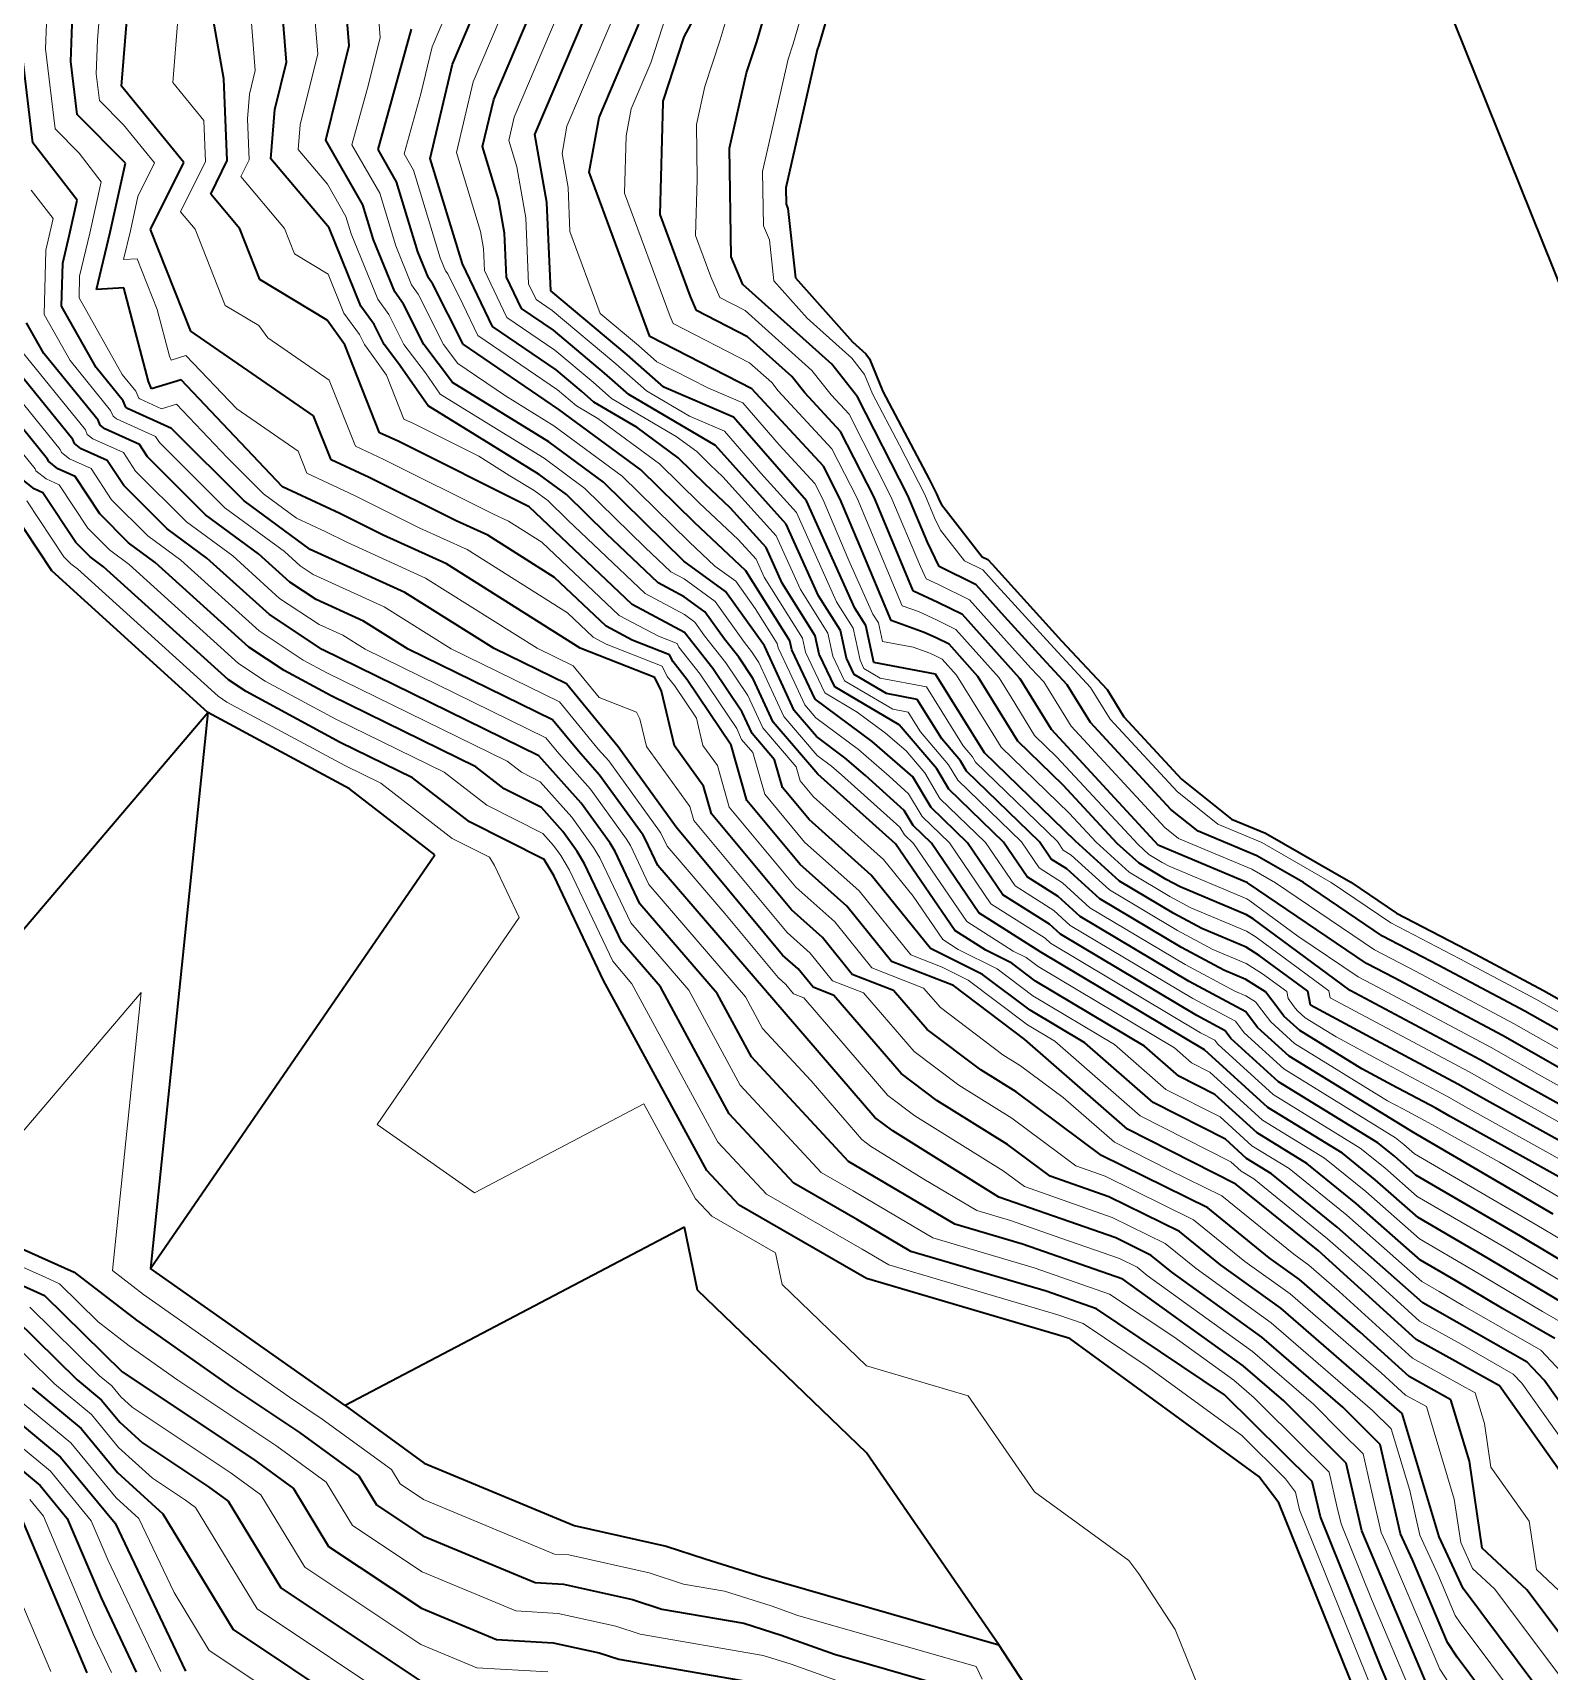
# Model space of a CAD drawing. Header units: millimetres. Extents: x -859836 to 307983, y -308065 to 649894.
# Drawn here: x 135434 to 221077, y 21072 to 113607 of the extents above; entities that cross this region are included whole.
import ezdxf

# ---------------------------------------------------------------- set-up
doc = ezdxf.new("R2010")
doc.units = ezdxf.units.MM
for name, color, linetype, lineweight in [('C-TOPO', 7, 'Continuous', 9), ('C-TOPO-MAJR', 7, 'Continuous', 35), ('C-TOPO-MINR', 7, 'Continuous', 9)]:
    doc.layers.add(name, color=color, linetype=linetype, lineweight=lineweight)

msp = doc.modelspace()

# ---------------------------------------------------------------- linework, layer by layer
at = {"layer": 'C-TOPO', "lineweight": 35}
for p, q in [((226080, 88412), (208691, 131709)), ((181820, 119722), (179824, 112911)), ((179824, 112911), (179737, 112646)), ((179737, 112646), (177965, 104843)), ((177965, 104843), (177978, 103922)), ((177978, 103922), (178078, 103686)), ((178078, 103686), (178503, 99759)), ((178503, 99759), (181722, 96148)), ((181722, 96148), (182475, 95473)), ((182475, 95473), (182693, 95197)), ((182693, 95197), (183444, 93343)), ((183444, 93343), (186055, 88395)), ((186055, 88395), (186481, 87559)), ((186481, 87559), (186647, 87164)), ((186647, 87164), (186746, 86958)), ((186746, 86958), (189052, 84012)), ((189052, 84012), (189366, 83857)), ((189366, 83857), (189607, 83587)), ((189607, 83587), (193534, 79273)), ((193534, 79273), (196103, 76510)), ((196103, 76510), (197050, 74975)), ((197050, 74975), (200302, 71461)), ((200302, 71461), (203141, 69195)), ((203141, 69195), (205048, 68394)), ((205048, 68394), (209872, 65627)), ((209872, 65627), (212445, 63884)), ((212445, 63884), (216906, 61565)), ((216906, 61565), (220762, 59514)), ((220762, 59514), (225512, 56817))]:
    msp.add_line(p, q, dxfattribs=at)
at = {"layer": 'C-TOPO-MAJR'}
for p, q in [((149762, 111944), (149145, 119725)), ((140449, 110583), (141086, 118652)), ((146231, 111007), (144816, 118843)), ((163788, 107854), (168296, 118461)), ((172216, 113373), (175447, 119349)), ((153293, 112880), (152985, 116771)), ((161467, 109841), (164472, 116912)), ((176322, 113103), (177408, 116805)), ((137588, 111991), (137729, 115828)), ((159145, 111829), (160648, 115364)), ((167412, 108822), (169652, 114094)), ((135445, 107383), (134727, 113398)), ((154933, 107023), (156824, 113816)), ((171049, 109797), (172203, 113329)), ((172203, 113329), (172216, 113373)), ((175745, 111337), (176322, 113103)), ((137947, 108983), (137588, 111991)), ((151980, 107545), (153293, 112880)), ((149106, 109276), (149762, 111944)), ((157886, 106500), (159145, 111829)), ((174782, 107096), (175745, 111337)), ((143961, 106279), (140449, 110583)), ((146418, 106386), (146231, 111007)), ((148875, 106492), (149106, 109276)), ((160837, 107177), (161467, 109841)), ((170864, 103348), (171039, 109674)), ((171038, 109747), (171049, 109797)), ((171039, 109674), (171038, 109747)), ((140662, 106235), (137947, 108983)), ((166859, 105739), (167412, 108822)), ((137943, 104153), (135445, 107383)), ((154072, 103888), (151980, 107545)), ((164472, 104012), (163788, 107854)), ((152164, 102582), (148875, 106492)), ((155979, 105194), (154933, 107023)), ((159697, 100558), (157886, 106500)), ((161742, 104206), (160837, 107177)), ((174868, 100957), (174782, 107096)), ((139800, 102355), (140662, 106235)), ((142089, 102496), (143961, 106279)), ((145482, 104494), (146418, 106386)), ((170292, 96455), (166859, 105739)), ((157186, 101233), (155979, 105194)), ((137511, 102213), (137943, 104153)), ((147127, 102539), (145482, 104494)), ((154675, 101907), (154072, 103888)), ((162084, 102285), (161742, 104206)), ((164683, 99040), (164472, 104012)), ((172580, 98706), (170864, 103348)), ((137127, 100593), (137511, 102213)), ((139031, 99114), (139800, 102355)), ((144355, 96755), (142089, 102496)), ((148259, 99668), (147127, 102539)), ((153963, 98172), (152164, 102582)), ((155875, 98968), (154675, 101907)), ((162190, 99799), (162084, 102285)), ((157786, 99763), (157186, 101233)), ((175540, 99384), (174868, 100957)), ((137059, 98167), (137127, 100593)), ((161389, 97021), (159697, 100558)), ((140579, 99198), (139031, 99114)), ((141964, 93918), (140579, 99198)), ((152052, 97377), (148259, 99668)), ((158035, 99417), (157786, 99763)), ((159742, 96012), (158035, 99417)), ((163036, 98030), (162190, 99799)), ((169005, 95423), (164683, 99040)), ((180557, 94885), (175540, 99384)), ((139014, 94703), (137059, 98167)), ((154711, 97134), (153963, 98172)), ((156373, 98275), (155875, 98968)), ((157511, 96005), (156373, 98275)), ((172916, 97920), (172580, 98706)), ((136064, 95489), (135086, 97221)), ((153049, 95992), (152052, 97377)), ((164837, 96802), (163036, 98030)), ((175792, 96443), (172916, 97920)), ((137695, 90627), (133114, 96274)), ((151296, 91982), (144355, 96755)), ((155280, 95999), (154711, 97134)), ((164991, 94565), (161389, 97021)), ((167718, 94391), (164837, 96802)), ((176044, 93501), (170292, 96455)), ((178300, 94193), (175792, 96443)), ((139118, 91724), (136064, 95489)), ((155024, 91022), (153049, 95992)), ((156090, 94925), (155280, 95999)), ((159131, 93859), (157511, 96005)), ((165145, 92327), (159742, 96012)), ((171082, 93595), (169005, 95423)), ((140541, 92821), (139014, 94703)), ((157765, 92547), (156090, 94925)), ((166431, 93359), (164991, 94565)), ((169103, 93172), (167718, 94391)), ((182013, 93046), (180557, 94885)), ((142145, 93490), (141964, 93918)), ((143816, 94010), (142145, 93490)), ((149543, 87972), (143816, 94010)), ((164585, 90497), (159131, 93859)), ((175013, 91900), (171082, 93595)), ((180088, 89130), (176044, 93501)), ((179028, 93273), (178300, 94193)), ((136272, 89530), (133218, 93295)), ((140692, 92464), (140541, 92821)), ((161299, 90348), (157765, 92547)), ((167124, 92750), (166431, 93359)), ((169563, 91314), (167124, 92750)), ((173982, 90300), (169103, 93172)), ((181051, 91088), (179028, 93273)), ((184857, 87474), (182013, 93046)), ((139239, 91439), (139118, 91724)), ((140820, 92362), (140692, 92464)), ((143276, 91265), (140820, 92362)), ((152284, 89497), (151296, 91982)), ((169776, 88915), (165145, 92327)), ((179126, 87173), (175013, 91900)), ((139495, 91234), (139239, 91439)), ((141460, 90356), (139495, 91234)), ((147370, 87179), (143276, 91265)), ((156100, 90518), (155024, 91022)), ((171879, 89608), (169563, 91314)), ((182947, 87374), (181051, 91088)), ((137785, 90413), (137695, 90627)), ((138170, 90106), (137785, 90413)), ((139644, 89448), (138170, 90106)), ((141921, 89654), (141460, 90356)), ((163467, 86838), (156100, 90518)), ((164026, 88668), (161299, 90348)), ((167673, 88223), (164585, 90497)), ((177988, 85852), (173982, 90300)), ((136332, 89387), (136272, 89530)), ((136845, 88978), (136332, 89387)), ((137827, 88539), (136845, 88978)), ((140567, 88043), (139644, 89448)), ((145196, 86385), (141921, 89654)), ((154435, 88488), (152284, 89497)), ((172802, 85948), (169776, 88915)), ((173392, 88124), (171879, 89608)), ((181037, 87273), (180088, 89130)), ((135520, 87850), (134879, 88362)), ((139212, 86432), (137827, 88539)), ((143023, 85591), (140567, 88043)), ((152771, 86459), (149543, 87972)), ((159347, 86035), (154435, 88488)), ((165570, 87531), (164026, 88668)), ((172212, 83773), (167673, 88223)), ((174846, 86755), (173392, 88124)), ((136011, 87631), (135520, 87850)), ((137857, 84821), (136011, 87631)), ((151106, 84430), (147370, 87179)), ((167840, 85305), (165570, 87531)), ((181857, 81117), (179126, 87173)), ((182157, 84602), (181037, 87273)), ((185162, 82095), (182947, 87374)), ((185965, 84835), (184857, 87474)), ((136502, 83210), (134195, 86723)), ((140849, 84798), (139212, 86432)), ((148185, 84186), (145196, 86385)), ((155226, 85232), (152771, 86459)), ((169278, 81316), (163467, 86838)), ((176849, 84531), (174846, 86755)), ((145264, 83942), (143023, 85591)), ((158791, 83612), (155226, 85232)), ((161129, 85225), (159347, 86035)), ((164905, 82849), (161129, 85225)), ((170745, 82544), (167840, 85305)), ((175711, 83210), (172802, 85948)), ((179808, 81815), (177988, 85852)), ((138676, 84004), (137857, 84821)), ((142344, 83698), (140849, 84798)), ((156452, 81998), (151106, 84430)), ((177760, 82513), (176849, 84531)), ((183906, 80420), (182157, 84602)), ((186622, 83463), (185965, 84835)), ((139423, 83454), (138676, 84004)), ((146483, 77058), (139423, 83454)), ((147639, 78901), (142344, 83698)), ((148794, 80744), (145264, 83942)), ((149950, 82587), (148185, 84186)), ((166344, 78859), (158791, 83612)), ((174555, 82055), (172212, 83773)), ((188714, 82429), (186622, 83463)), ((145327, 75214), (136502, 83210)), ((151441, 81601), (149950, 82587)), ((167811, 80087), (164905, 82849)), ((172227, 81759), (170745, 82544)), ((178183, 79268), (175711, 83210)), ((179614, 79556), (177760, 82513)), ((190321, 80632), (188714, 82429)), ((154114, 80385), (151441, 81601)), ((161488, 78830), (156452, 81998)), ((173398, 80900), (172227, 81759)), ((176753, 78980), (174555, 82055)), ((181045, 79844), (179808, 81815)), ((185170, 82079), (185162, 82095)), ((186552, 81438), (185170, 82079)), ((187947, 80749), (186552, 81438)), ((151776, 78772), (148794, 80744)), ((172242, 79745), (169278, 81316)), ((174497, 79363), (173398, 80900)), ((182475, 80132), (181857, 81117)), ((191161, 77156), (187947, 80749)), ((192456, 78288), (190321, 80632)), ((156632, 78801), (154114, 80385)), ((169293, 79302), (167811, 80087)), ((173849, 77704), (172242, 79745)), ((181384, 78283), (181045, 79844)), ((182927, 78050), (182475, 80132)), ((185779, 79739), (183906, 80420)), ((186483, 79414), (185779, 79739)), ((149627, 77586), (147639, 78901)), ((164013, 72778), (151776, 78772)), ((164790, 74805), (156632, 78801)), ((165567, 76832), (161488, 78830)), ((170562, 77195), (166344, 78859)), ((171402, 78470), (169293, 79302)), ((175301, 78342), (174497, 79363)), ((178435, 75327), (176753, 78980)), ((178296, 78748), (178183, 79268)), ((179622, 75978), (178296, 78748)), ((179840, 78515), (179614, 79556)), ((187180, 79069), (186483, 79414)), ((188807, 77251), (187180, 79069)), ((171594, 78087), (171402, 78470)), ((172398, 77066), (171594, 78087)), ((176127, 77111), (175301, 78342)), ((180724, 76669), (179840, 78515)), ((181825, 77360), (181384, 78283)), ((186413, 77389), (182927, 78050)), ((193852, 76786), (192456, 78288)), ((147477, 76400), (146483, 77058)), ((152289, 76152), (149627, 77586)), ((168494, 73280), (165567, 76832)), ((170946, 76428), (170562, 77195)), ((174875, 73373), (172398, 77066)), ((175501, 75242), (173849, 77704)), ((177248, 74676), (176127, 77111)), ((183646, 76282), (181825, 77360)), ((189176, 72933), (186413, 77389)), ((190180, 75036), (188807, 77251)), ((191186, 77128), (191161, 77156)), ((191203, 77111), (191186, 77128)), ((192965, 74255), (191203, 77111)), ((152802, 73532), (147477, 76400)), ((160447, 72156), (152289, 76152)), ((171684, 73327), (170946, 76428)), ((182834, 73586), (179622, 75978)), ((184364, 74514), (180724, 76669)), ((185389, 75951), (183646, 76282)), ((186770, 73723), (185389, 75951)), ((195173, 74644), (193852, 76786)), ((125044, 51390), (145327, 75214)), ((145327, 75214), (142089, 43811)), ((153314, 70913), (145327, 75214)), ((176062, 74025), (175501, 75242)), ((179697, 73855), (178435, 75327)), ((191069, 73595), (190180, 75036)), ((166254, 73029), (164790, 74805)), ((179773, 71731), (177248, 74676)), ((186484, 72028), (184364, 74514)), ((199016, 67716), (192965, 74255)), ((199711, 69740), (195173, 74644)), ((156881, 71534), (152802, 73532)), ((171767, 68747), (168494, 73280)), ((173321, 71060), (171684, 73327)), ((175770, 70239), (174875, 73373)), ((177324, 72552), (176062, 74025)), ((181303, 72659), (179697, 73855)), ((185138, 71576), (182834, 73586)), ((187830, 72481), (186770, 73723)), ((193623, 71120), (191069, 73595)), ((166405, 70096), (164013, 72778)), ((167449, 71688), (166254, 73029)), ((177771, 70985), (177324, 72552)), ((182455, 71653), (181303, 72659)), ((188173, 71907), (187830, 72481)), ((194315, 67952), (189176, 72933)), ((160092, 69043), (156881, 71534)), ((162053, 70910), (160447, 72156)), ((169904, 68289), (167449, 71688)), ((184160, 67806), (179773, 71731)), ((184649, 69691), (182455, 71653)), ((186166, 69857), (185138, 71576)), ((187170, 70882), (186484, 72028)), ((192284, 67923), (188173, 71907)), ((158131, 67176), (153314, 70913)), ((164165, 69845), (162053, 70910)), ((173768, 69493), (173321, 71060)), ((179275, 69179), (177771, 70985)), ((190253, 67894), (187170, 70882)), ((196676, 67821), (193623, 71120)), ((165361, 68504), (164165, 69845)), ((168041, 67830), (166405, 70096)), ((178280, 64074), (173768, 69493)), ((178778, 66627), (175770, 70239)), ((185163, 68831), (184649, 69691)), ((188222, 67864), (186166, 69857)), ((201254, 68509), (199711, 69740)), ((164316, 66912), (160092, 69043)), ((166179, 67371), (165361, 68504)), ((177782, 61522), (171767, 68747)), ((182785, 66039), (179275, 69179)), ((186191, 67835), (185163, 68831)), ((204570, 67116), (201254, 68509)), ((168323, 67361), (168041, 67830)), ((170045, 68054), (169904, 68289)), ((170743, 66583), (170045, 68054)), ((187502, 62900), (184160, 67806)), ((188865, 63911), (186191, 67835)), ((190227, 64921), (188222, 67864)), ((191590, 65931), (190253, 67894)), ((192953, 66942), (192284, 67923)), ((196801, 65699), (194315, 67952)), ((197911, 66701), (196676, 67821)), ((199034, 67701), (199016, 67716)), ((204008, 65611), (199034, 67701)), ((142089, 43811), (158131, 67176)), ((164879, 65974), (164316, 66912)), ((166601, 66667), (166179, 67371)), ((168695, 62253), (166601, 66667)), ((169719, 64418), (168323, 67361)), ((181410, 64271), (178778, 66627)), ((193827, 66387), (192953, 66942)), ((199436, 65791), (197911, 66701)), ((207192, 65612), (204570, 67116)), ((167672, 60088), (164879, 65974)), ((177285, 58970), (170743, 66583)), ((186139, 61890), (182785, 66039)), ((193339, 64821), (191590, 65931)), ((195691, 64696), (193827, 66387)), ((200228, 65368), (199436, 65791)), ((192850, 63255), (190227, 64921)), ((194581, 63694), (193339, 64821)), ((199871, 63867), (196801, 65699)), ((203984, 63790), (200228, 65368)), ((204039, 65594), (204008, 65611)), ((210749, 61047), (204039, 65594)), ((211666, 62580), (207192, 65612)), ((174080, 59343), (169719, 64418)), ((180035, 62504), (178280, 64074)), ((183926, 61160), (181410, 64271)), ((192362, 61689), (188865, 63911)), ((200305, 61944), (195691, 64696)), ((201463, 63016), (199871, 63867)), ((193472, 62691), (192850, 63255)), ((200739, 60020), (194581, 63694)), ((203967, 61964), (201463, 63016)), ((204350, 63557), (203984, 63790)), ((209833, 59513), (204350, 63557)), ((170876, 59716), (168695, 62253)), ((181712, 60430), (180035, 62504)), ((189251, 61789), (187502, 62900)), ((201173, 58097), (193472, 62691)), ((214796, 60953), (211666, 62580)), ((178660, 60737), (177782, 61522)), ((187430, 59792), (183926, 61160)), ((189074, 60425), (186139, 61890)), ((190718, 61057), (189251, 61789)), ((201607, 56173), (192362, 61689)), ((202698, 60664), (200305, 61944)), ((204703, 61497), (203967, 61964)), ((207445, 59474), (204703, 61497)), ((179498, 59700), (178660, 60737)), ((184048, 59518), (181712, 60430)), ((191760, 58398), (189074, 60425)), ((192061, 60044), (190718, 61057)), ((203950, 60138), (202698, 60664)), ((212315, 60233), (210749, 61047)), ((218436, 56978), (212315, 60233)), ((219693, 58349), (214796, 60953)), ((173495, 49357), (167672, 60088)), ((174758, 52561), (170876, 59716)), ((176022, 55766), (174080, 59343)), ((180667, 59244), (179498, 59700)), ((184471, 54828), (180667, 59244)), ((185950, 57310), (184048, 59518)), ((191459, 56752), (187430, 59792)), ((198224, 56366), (192061, 60044)), ((203933, 58312), (200739, 60020)), ((205056, 59436), (203950, 60138)), ((205762, 58504), (205056, 59436)), ((207592, 58696), (207445, 59474)), ((217178, 55606), (209833, 59513)), ((182991, 52346), (177285, 58970)), ((194842, 56559), (191760, 58398)), ((204599, 57435), (203933, 58312)), ((206096, 58066), (205762, 58504)), ((211024, 56839), (207592, 58696)), ((223753, 56043), (219693, 58349)), ((202770, 57243), (201173, 58097)), ((206389, 55807), (204599, 57435)), ((206990, 57252), (206096, 58066)), ((188972, 55030), (185950, 57310)), ((197251, 51692), (191459, 56752)), ((198703, 53186), (194842, 56559)), ((203103, 56804), (202770, 57243)), ((205788, 54363), (203103, 56804)), ((210499, 55095), (206990, 57252)), ((215921, 54235), (211024, 56839)), ((221684, 55133), (218436, 56978)), ((181511, 49864), (176022, 55766)), ((200155, 54680), (198224, 56366)), ((205186, 52919), (201607, 56173)), ((213406, 51493), (206389, 55807)), ((219614, 54223), (217178, 55606)), ((186485, 53308), (184471, 54828)), ((190969, 53786), (188972, 55030)), ((202199, 53644), (200155, 54680)), ((212215, 54166), (210499, 55095)), ((195799, 50198), (190969, 53786)), ((211401, 50911), (205788, 54363)), ((214664, 52864), (212215, 54166)), ((217545, 53313), (215921, 54235)), ((224724, 51380), (219614, 54223)), ((190479, 50820), (186485, 53308)), ((202791, 51115), (198703, 53186)), ((204585, 51474), (202199, 53644)), ((209397, 50330), (205186, 52919)), ((215476, 52403), (214664, 52864)), ((223932, 49759), (217545, 53313)), ((178418, 48627), (174758, 52561)), ((183998, 51586), (182991, 52346)), ((223140, 48138), (215476, 52403)), ((189989, 47854), (183998, 51586)), ((203382, 48585), (197251, 51692)), ((203984, 50030), (202791, 51115)), ((207392, 49748), (204585, 51474)), ((212330, 50159), (211401, 50911)), ((221301, 46888), (213406, 51493)), ((192894, 49026), (190479, 50820)), ((201787, 47242), (195799, 50198)), ((205387, 49167), (203984, 50030)), ((211254, 48826), (209397, 50330)), ((213541, 49091), (212330, 50159)), ((175325, 47390), (173495, 49357)), ((187502, 46318), (181511, 49864)), ((209102, 46160), (205387, 49167)), ((210178, 47493), (207392, 49748)), ((219463, 45638), (213541, 49091)), ((125759, 49009), (137770, 43611)), ((182019, 46556), (178418, 48627)), ((196199, 47869), (192894, 49026)), ((208025, 44826), (203382, 48585)), ((213676, 46690), (211254, 48826)), ((182528, 43247), (175325, 47390)), ((196600, 45541), (189989, 47854)), ((200192, 45899), (196199, 47869)), ((205269, 44423), (201787, 47242)), ((213811, 44288), (210178, 47493)), ((185015, 44783), (182019, 46556)), ((191326, 45191), (187502, 46318)), ((217624, 44387), (213676, 46690)), ((172232, 46152), (153073, 36078)), ((172984, 42587), (172232, 46152)), ((198596, 44555), (196600, 45541)), ((202513, 44019), (200192, 45899)), ((213946, 41887), (209102, 46160)), ((223009, 43522), (219463, 45638)), ((192662, 42528), (185015, 44783)), ((197001, 43212), (191326, 45191)), ((199757, 43616), (198596, 44555)), ((206968, 43199), (205269, 44423)), ((213554, 39801), (208025, 44826)), ((137770, 43611), (141285, 40897)), ((153073, 36078), (142089, 43811)), ((204854, 39944), (199757, 43616)), ((205911, 41571), (202513, 44019)), ((215785, 43137), (213811, 44288)), ((222944, 41213), (217624, 44387)), ((134481, 43029), (136103, 42291)), ((182526, 33400), (172984, 42587)), ((193999, 39866), (182528, 43247)), ((203796, 38316), (197001, 43212)), ((210398, 40228), (206968, 43199)), ((218445, 41550), (215785, 43137)), ((136103, 42291), (140482, 37984)), ((195500, 41539), (192662, 42528)), ((219825, 38528), (213946, 41887)), ((134436, 40972), (137939, 37526)), ((141285, 40897), (146777, 37031)), ((202739, 36688), (195500, 41539)), ((212770, 35630), (205911, 41571)), ((221385, 39871), (218445, 41550)), ((204684, 32079), (193999, 39866)), ((209426, 35982), (204854, 39944)), ((213162, 37715), (210398, 40228)), ((218266, 37186), (213554, 39801)), ((140482, 37984), (147925, 33022)), ((206083, 36335), (203796, 38316)), ((220791, 37509), (219825, 38528)), ((135397, 37068), (138165, 34774)), ((137939, 37526), (139323, 36379)), ((146777, 37031), (150499, 34550)), ((215518, 36408), (213162, 37715)), ((222611, 31062), (218266, 37186)), ((223687, 33426), (220791, 37509)), ((130313, 36153), (135848, 31565)), ((132855, 36611), (137006, 33170)), ((139323, 36379), (140348, 35136)), ((207690, 31784), (202739, 36688)), ((207135, 35284), (206083, 36335)), ((216567, 32927), (215518, 36408)), ((153073, 36078), (157537, 32825)), ((209610, 32832), (207135, 35284)), ((211531, 33879), (209426, 35982)), ((214867, 28668), (212770, 35630)), ((138165, 34774), (140214, 32287)), ((140348, 35136), (141630, 33975)), ((150499, 34550), (153847, 32110)), ((141630, 33975), (145352, 31494)), ((189998, 22555), (182526, 33400)), ((212679, 28830), (211531, 33879)), ((137006, 33170), (140080, 29439)), ((147925, 33022), (150157, 31395)), ((157537, 32825), (166002, 29295)), ((210491, 28993), (209610, 32832)), ((217291, 28017), (216567, 32927)), ((135848, 31565), (137384, 29700)), ((140214, 32287), (142778, 29966)), ((145352, 31494), (146468, 30681)), ((153847, 32110), (154840, 30474)), ((205811, 30588), (204684, 32079)), ((208151, 29790), (207690, 31784)), ((146468, 30681), (149447, 25773)), ((150157, 31395), (152144, 28124)), ((212692, 13572), (205811, 30588)), ((134689, 29960), (138494, 20981)), ((137384, 29700), (139287, 25210)), ((142778, 29966), (146751, 23422)), ((154840, 30474), (157459, 28728)), ((211591, 21282), (208151, 29790)), ((140080, 29439), (144055, 21072)), ((157459, 28728), (163808, 26081)), ((166002, 29295), (171197, 28138)), ((214452, 19658), (210491, 28993)), ((213352, 27369), (212679, 28830)), ((152144, 28124), (157382, 24632)), ((171197, 28138), (173411, 27414)), ((216212, 25745), (214867, 28668)), ((219815, 25674), (217291, 28017)), ((173411, 27414), (176582, 26415)), ((215332, 22701), (213352, 27369)), ((163808, 26081), (165411, 25990)), ((165411, 25990), (169307, 25122)), ((176582, 26415), (189998, 22555)), ((139287, 25210), (141274, 21026)), ((149447, 25773), (157305, 20536)), ((169307, 25122), (170967, 24579)), ((221985, 18029), (216212, 25745)), ((222702, 21816), (219815, 25674)), ((157382, 24632), (161615, 22867)), ((170967, 24579), (175593, 23782)), ((146751, 23422), (157228, 16439)), ((175593, 23782), (177707, 23115)), ((161615, 22867), (164819, 22684)), ((164819, 22684), (167417, 22106)), ((177707, 23115), (180718, 22035)), ((194106, 16267), (189998, 22555)), ((215871, 21874), (215332, 22701)), ((167417, 22106), (168524, 21744)), ((168524, 21744), (177775, 20149)), ((180718, 22035), (187426, 20105)), ((219720, 16731), (215871, 21874)), ((213572, 16615), (211591, 21282))]:
    msp.add_line(p, q, dxfattribs=at)
at = {"layer": 'C-TOPO-MINR'}
for p, q in [((136158, 112695), (136370, 118450)), ((139089, 113206), (139567, 119257)), ((178382, 112990), (180003, 118521)), ((151528, 112412), (151065, 118248)), ((162627, 108847), (166384, 117686)), ((160306, 110835), (162560, 116138)), ((165600, 108338), (168974, 116277)), ((143340, 110795), (143658, 114829)), ((147997, 111475), (147688, 115366)), ((155059, 113348), (154904, 115293)), ((174263, 113216), (174812, 115089)), ((157985, 112822), (158736, 114590)), ((170331, 111910), (171207, 114591)), ((139018, 111287), (139089, 113206)), ((154402, 110680), (155059, 113348)), ((173397, 110567), (174263, 113216)), ((178093, 112107), (178382, 112990)), ((136696, 108183), (136158, 112695)), ((150543, 108411), (151528, 112412)), ((157355, 110158), (157985, 112822)), ((176654, 105771), (178093, 112107)), ((139198, 109783), (139018, 111287)), ((147668, 110142), (147997, 111475)), ((169224, 109306), (170331, 111910)), ((145096, 108643), (143340, 110795)), ((147553, 108750), (147668, 110142)), ((153457, 107284), (154402, 110680)), ((156410, 106762), (157355, 110158)), ((159362, 106839), (160306, 110835)), ((172910, 108422), (173397, 110567)), ((140556, 108409), (139198, 109783)), ((168951, 107783), (169224, 109306)), ((142312, 106257), (140556, 108409)), ((145189, 106332), (145096, 108643)), ((147646, 106439), (147553, 108750)), ((150428, 107019), (150543, 108411)), ((162312, 107515), (162627, 108847)), ((165323, 106796), (165600, 108338)), ((172954, 105316), (172910, 108422)), ((138054, 106809), (136696, 108183)), ((162765, 106030), (162312, 107515)), ((168861, 104543), (168951, 107783)), ((139303, 105194), (138054, 106809)), ((147178, 105493), (147646, 106439)), ((152072, 105063), (150428, 107019)), ((155025, 104541), (153457, 107284)), ((156933, 105847), (156410, 106762)), ((160720, 102382), (159362, 106839)), ((165665, 104875), (165323, 106796)), ((141376, 104366), (142312, 106257)), ((143786, 103495), (145189, 106332)), ((149645, 102561), (147178, 105493)), ((158442, 100895), (156933, 105847)), ((163278, 103148), (162765, 106030)), ((176697, 102701), (176654, 105771)), ((136583, 103112), (135334, 104727)), ((138656, 102284), (139303, 105194)), ((153118, 103235), (152072, 105063)), ((165771, 102389), (165665, 104875)), ((172866, 102152), (172954, 105316)), ((140945, 102425), (141376, 104366)), ((155931, 101570), (155025, 104541)), ((171436, 97580), (168861, 104543)), ((136367, 102142), (136583, 103112)), ((144608, 102518), (143786, 103495)), ((153420, 102245), (153118, 103235)), ((163436, 99419), (163278, 103148)), ((136175, 101332), (136367, 102142)), ((138079, 99853), (138656, 102284)), ((140560, 100805), (140945, 102425)), ((146307, 98212), (144608, 102518)), ((150212, 101125), (149645, 102561)), ((154919, 98570), (153420, 102245)), ((160891, 101421), (160720, 102382)), ((167487, 97747), (165771, 102389)), ((173724, 99831), (172866, 102152)), ((177033, 101915), (176697, 102701)), ((177283, 99605), (177033, 101915)), ((136072, 97694), (136175, 101332)), ((152108, 99980), (150212, 101125)), ((156830, 99365), (155931, 101570)), ((158742, 100160), (158442, 100895)), ((160944, 100178), (160891, 101421)), ((141334, 100847), (140560, 100805)), ((142467, 97976), (141334, 100847)), ((153008, 97775), (152108, 99980)), ((158866, 99987), (158742, 100160)), ((159719, 98285), (158866, 99987)), ((162212, 97526), (160944, 100178)), ((138045, 98641), (138079, 99853)), ((157204, 98846), (156830, 99365)), ((163859, 98535), (163436, 99419)), ((174228, 98652), (173724, 99831)), ((179177, 97481), (177283, 99605)), ((140489, 94310), (138045, 98641)), ((148203, 97066), (146307, 98212)), ((155542, 97704), (154919, 98570)), ((158626, 96009), (157204, 98846)), ((160565, 96517), (159719, 98285)), ((164760, 97921), (163859, 98535)), ((175666, 97914), (174228, 98652)), ((137539, 95096), (136072, 97694)), ((143159, 95336), (142467, 97976)), ((153880, 96563), (153008, 97775)), ((156395, 96002), (155542, 97704)), ((164914, 95683), (162212, 97526)), ((168362, 94907), (164760, 97921)), ((169648, 95939), (167487, 97747)), ((171604, 97187), (171436, 97580)), ((175918, 94972), (171604, 97187)), ((179429, 94539), (175666, 97914)), ((181685, 95231), (179177, 97481)), ((148702, 96373), (148203, 97066)), ((152172, 93987), (148702, 96373)), ((154164, 95995), (153880, 96563)), ((165068, 93446), (160565, 96517)), ((138406, 91175), (134589, 95881)), ((143250, 95122), (143159, 95336)), ((144085, 95382), (143250, 95122)), ((146949, 92363), (144085, 95382)), ((154569, 95459), (154164, 95995)), ((155407, 94270), (154569, 95459)), ((157610, 94392), (156395, 96002)), ((159436, 94935), (158626, 96009)), ((167075, 93875), (164914, 95683)), ((170687, 95025), (169648, 95939)), ((136983, 90078), (133166, 94785)), ((139829, 92272), (137539, 95096)), ((158448, 93203), (157610, 94392)), ((162138, 93093), (159436, 94935)), ((170092, 93384), (168362, 94907)), ((173563, 93548), (170687, 95025)), ((177172, 93847), (175918, 94972)), ((180520, 93159), (179429, 94539)), ((182413, 94311), (181685, 95231)), ((141252, 93369), (140489, 94310)), ((153654, 90260), (152172, 93987)), ((156395, 91785), (155407, 94270)), ((168113, 92961), (167075, 93875)), ((175528, 92701), (173563, 93548)), ((177536, 93387), (177172, 93847)), ((182855, 93220), (182413, 94311)), ((141418, 92977), (141252, 93369)), ((141482, 92926), (141418, 92977)), ((142711, 92377), (141482, 92926)), ((143546, 92637), (142711, 92377)), ((146410, 89618), (143546, 92637)), ((160215, 92104), (158448, 93203)), ((164865, 91412), (162138, 93093)), ((165788, 92843), (165068, 93446)), ((166134, 92538), (165788, 92843)), ((167354, 91820), (166134, 92538)), ((171773, 90807), (168113, 92961)), ((172532, 91948), (170092, 93384)), ((177585, 90337), (175528, 92701)), ((180569, 90109), (177536, 93387)), ((181532, 92067), (180520, 93159)), ((184390, 90310), (182855, 93220)), ((135560, 88981), (133270, 91805)), ((139965, 91952), (139829, 92272)), ((140157, 91798), (139965, 91952)), ((142368, 90811), (140157, 91798)), ((150420, 89977), (146949, 92363)), ((156932, 91532), (156395, 91785)), ((164306, 89583), (160215, 92104)), ((170827, 89262), (167354, 91820)), ((174497, 91100), (172532, 91948)), ((183902, 87424), (181532, 92067)), ((138512, 90926), (138406, 91175)), ((138832, 90670), (138512, 90926)), ((142599, 90459), (142368, 90811)), ((160616, 89693), (156932, 91532)), ((168724, 88569), (164865, 91412)), ((172930, 89954), (171773, 90807)), ((176554, 88736), (174497, 91100)), ((137059, 89900), (136983, 90078)), ((137507, 89542), (137059, 89900)), ((140552, 89902), (138832, 90670)), ((141244, 88848), (140552, 89902)), ((146283, 86782), (142599, 90459)), ((150914, 88735), (150420, 89977)), ((155268, 89503), (153654, 90260)), ((173687, 89212), (172930, 89954)), ((179607, 88152), (177585, 90337)), ((181992, 87323), (180569, 90109)), ((185813, 87524), (184390, 90310)), ((135606, 88875), (135560, 88981)), ((136182, 88414), (135606, 88875)), ((138735, 88994), (137507, 89542)), ((139889, 87238), (138735, 88994)), ((144109, 85988), (141244, 88848)), ((148457, 87575), (146410, 89618)), ((161407, 86437), (155268, 89503)), ((162383, 88593), (160616, 89693)), ((166621, 87877), (164306, 89583)), ((173097, 87036), (170827, 89262)), ((174414, 88528), (173687, 89212)), ((136919, 88085), (136182, 88414)), ((138534, 85627), (136919, 88085)), ((153603, 87474), (150914, 88735)), ((163747, 87753), (162383, 88593)), ((172507, 84860), (168724, 88569)), ((177418, 85192), (174414, 88528)), ((178557, 86512), (176554, 88736)), ((180081, 87223), (179607, 88152)), ((137179, 84016), (135103, 87177)), ((141936, 85194), (139889, 87238)), ((150325, 86201), (148457, 87575)), ((157286, 85634), (153603, 87474)), ((164519, 87184), (163747, 87753)), ((165653, 86072), (164519, 87184)), ((170026, 84539), (166621, 87877)), ((175279, 84983), (173097, 87036)), ((180642, 85887), (180081, 87223)), ((183673, 83317), (181992, 87323)), ((185563, 83465), (183902, 87424)), ((186366, 86205), (185813, 87524)), ((149645, 84308), (146283, 86782)), ((151938, 85444), (150325, 86201)), ((162298, 86032), (161407, 86437)), ((170011, 81930), (165653, 86072)), ((180833, 81466), (178557, 86512)), ((186695, 85519), (186366, 86205)), ((139762, 84401), (138534, 85627)), ((143804, 83820), (141936, 85194)), ((146725, 84064), (144109, 85988)), ((153166, 84831), (151938, 85444)), ((159960, 84418), (157286, 85634)), ((164186, 84843), (162298, 86032)), ((178784, 82164), (177418, 85192)), ((181516, 83796), (180642, 85887)), ((188051, 83786), (186695, 85519)), ((140883, 83576), (139762, 84401)), ((150528, 83508), (149645, 84308)), ((157622, 82805), (153166, 84831)), ((165625, 80854), (159960, 84418)), ((168544, 80702), (164186, 84843)), ((171478, 83158), (170026, 84539)), ((173961, 83491), (172507, 84860)), ((176280, 83871), (175279, 84983)), ((137589, 83607), (137179, 84016)), ((137962, 83332), (137589, 83607)), ((145905, 76136), (137962, 83332)), ((147061, 77979), (140883, 83576)), ((148217, 79822), (143804, 83820)), ((149372, 81665), (146725, 84064)), ((151273, 83015), (150528, 83508)), ((175133, 82633), (173961, 83491)), ((176735, 82862), (176280, 83871)), ((182881, 80769), (181516, 83796)), ((184537, 81251), (183673, 83317)), ((185896, 82771), (185563, 83465)), ((189097, 83269), (188051, 83786)), ((155283, 81192), (151273, 83015)), ((163916, 78844), (157622, 82805)), ((172219, 82766), (171478, 83158)), ((173976, 81478), (172219, 82766)), ((176232, 81095), (175133, 82633)), ((178899, 79412), (176735, 82862)), ((186587, 82451), (185896, 82771)), ((188330, 81589), (186587, 82451)), ((189901, 82371), (189097, 83269)), ((193090, 78867), (189901, 82371)), ((151609, 80186), (149372, 81665)), ((172234, 80752), (170011, 81930)), ((175625, 79171), (173976, 81478)), ((180329, 79700), (178784, 82164)), ((181760, 79988), (180833, 81466)), ((190741, 78894), (188330, 81589)), ((159060, 78815), (155283, 81192)), ((167077, 79473), (165625, 80854)), ((170767, 79524), (168544, 80702)), ((172820, 80323), (172234, 80752)), ((177468, 79124), (176232, 81095)), ((183190, 80276), (182881, 80769)), ((185462, 80915), (184537, 81251)), ((186517, 80426), (185462, 80915)), ((150701, 78179), (148217, 79822)), ((152945, 79578), (151609, 80186)), ((173370, 79554), (172820, 80323)), ((180612, 78399), (180329, 79700)), ((182155, 78167), (181760, 79988)), ((183416, 79235), (183190, 80276)), ((187564, 79909), (186517, 80426)), ((190003, 77182), (187564, 79909)), ((154204, 78786), (152945, 79578)), ((164402, 73791), (154204, 78786)), ((165179, 75818), (159060, 78815)), ((165955, 77845), (163916, 78844)), ((167818, 79080), (167077, 79473)), ((170982, 77833), (167818, 79080)), ((171822, 79108), (170767, 79524)), ((171918, 78916), (171822, 79108)), ((173124, 77385), (171918, 78916)), ((174575, 78023), (173370, 79554)), ((176027, 78661), (175625, 79171)), ((176440, 78046), (176027, 78661)), ((177525, 78864), (177468, 79124)), ((178187, 77479), (177525, 78864)), ((179068, 78631), (178899, 79412)), ((185159, 78904), (183416, 79235)), ((186096, 78564), (185159, 78904)), ((191821, 77708), (190741, 78894)), ((195176, 76624), (193090, 78867)), ((148552, 76993), (147061, 77979)), ((152033, 77462), (150701, 78179)), ((167419, 76070), (165955, 77845)), ((171270, 77258), (170982, 77833)), ((175814, 76177), (174575, 78023)), ((177842, 75001), (176440, 78046)), ((180173, 76324), (179068, 78631)), ((181275, 77014), (180612, 78399)), ((182376, 77705), (182155, 78167)), ((186448, 78401), (186096, 78564)), ((186797, 78229), (186448, 78401)), ((187610, 77320), (186797, 78229)), ((152545, 74842), (148552, 76993)), ((162230, 72467), (152033, 77462)), ((171672, 76747), (171270, 77258)), ((175188, 74308), (173124, 77385)), ((179029, 75653), (178187, 77479)), ((184005, 75398), (181275, 77014)), ((183286, 77166), (182376, 77705)), ((185901, 76670), (183286, 77166)), ((189678, 73985), (187610, 77320)), ((190681, 76088), (190003, 77182)), ((192527, 76948), (191821, 77708)), ((194069, 74450), (192527, 76948)), ((146402, 75807), (145905, 76136)), ((169528, 75238), (167419, 76070)), ((172910, 74901), (171672, 76747)), ((176655, 74350), (175814, 76177)), ((181993, 75246), (180173, 76324)), ((187973, 73328), (185901, 76670)), ((192015, 73927), (190681, 76088)), ((196277, 74839), (195176, 76624)), ((153058, 72222), (146402, 75807)), ((167374, 73155), (165179, 75818)), ((169720, 74854), (169528, 75238)), ((179735, 72793), (177842, 75001)), ((179660, 74917), (179029, 75653)), ((183599, 74050), (181993, 75246)), ((184876, 75232), (184005, 75398)), ((185567, 74119), (184876, 75232)), ((158664, 71845), (152545, 74842)), ((170089, 73304), (169720, 74854)), ((173280, 73350), (172910, 74901)), ((175468, 73699), (175188, 74308)), ((178548, 72142), (176655, 74350)), ((182068, 73122), (179660, 74917)), ((184751, 73045), (183599, 74050)), ((187157, 72254), (185567, 74119)), ((199364, 68728), (194069, 74450)), ((200059, 70752), (196277, 74839)), ((165134, 72903), (164402, 73791)), ((167972, 72484), (167374, 73155)), ((172544, 69904), (170089, 73304)), ((174098, 72217), (173280, 73350)), ((176099, 72963), (175468, 73699)), ((183797, 71615), (182068, 73122)), ((188503, 72707), (187973, 73328)), ((190122, 73264), (189678, 73985)), ((193969, 69536), (190122, 73264)), ((193276, 72704), (192015, 73927)), ((155098, 71223), (153058, 72222)), ((163033, 71844), (162230, 72467)), ((166927, 70892), (165134, 72903)), ((170835, 68518), (167972, 72484)), ((174769, 69866), (174098, 72217)), ((176770, 70612), (176099, 72963)), ((180538, 72195), (179735, 72793)), ((181114, 71692), (180538, 72195)), ((185811, 71802), (184751, 73045)), ((187671, 71395), (187157, 72254)), ((188674, 72420), (188503, 72707)), ((193300, 67938), (188674, 72420)), ((197856, 67755), (193276, 72704)), ((161072, 69977), (158664, 71845)), ((164089, 71311), (163033, 71844)), ((165883, 69300), (164089, 71311)), ((178772, 71358), (178548, 72142)), ((179524, 70455), (178772, 71358)), ((184404, 68748), (181114, 71692)), ((184893, 70633), (183797, 71615)), ((186668, 70369), (185811, 71802)), ((191269, 67908), (187671, 71395)), ((159112, 68110), (155098, 71223)), ((168973, 68059), (166927, 70892)), ((179026, 67903), (176770, 70612)), ((183472, 66922), (179524, 70455)), ((185665, 69344), (184893, 70633)), ((189238, 67879), (186668, 70369)), ((202364, 68912), (200059, 70752)), ((164240, 68379), (161072, 69977)), ((172767, 69120), (172544, 69904)), ((178529, 65350), (174769, 69866)), ((195496, 67887), (193969, 69536)), ((167110, 67601), (165883, 69300)), ((170906, 68401), (170835, 68518)), ((178031, 62798), (172767, 69120)), ((184662, 68318), (184404, 68748)), ((187207, 67850), (185665, 69344)), ((200144, 68105), (199364, 68728)), ((204851, 67868), (202364, 68912)), ((161224, 67044), (159112, 68110)), ((164838, 67708), (164240, 68379)), ((165247, 67142), (164838, 67708)), ((167462, 67014), (167110, 67601)), ((169184, 67707), (168973, 68059)), ((170231, 65500), (169184, 67707)), ((171255, 67665), (170906, 68401)), ((174526, 63859), (171255, 67665)), ((182097, 65155), (179026, 67903)), ((185176, 67820), (184662, 68318)), ((188183, 63405), (185176, 67820)), ((189546, 64416), (187207, 67850)), ((190909, 65426), (189238, 67879)), ((192271, 66437), (191269, 67908)), ((193634, 67447), (193300, 67938)), ((197356, 66200), (195496, 67887)), ((198466, 67202), (197856, 67755)), ((204289, 66364), (200144, 68105)), ((208769, 65621), (204851, 67868)), ((161505, 66575), (161224, 67044)), ((165740, 66321), (165247, 67142)), ((169207, 63336), (167462, 67014)), ((185150, 64848), (183472, 66922)), ((194071, 67169), (193634, 67447)), ((196246, 65197), (194071, 67169)), ((199219, 66753), (198466, 67202)), ((199610, 66544), (199219, 66753)), ((162901, 63632), (161505, 66575)), ((168184, 61171), (165740, 66321)), ((193583, 65604), (192271, 66437)), ((199653, 64829), (197356, 66200)), ((203993, 64702), (199610, 66544)), ((205616, 65603), (204289, 66364)), ((175682, 59156), (170231, 65500)), ((180722, 63388), (178529, 65350)), ((185032, 61525), (182097, 65155)), ((186821, 62395), (185150, 64848)), ((193094, 64038), (190909, 65426)), ((195136, 64195), (193583, 65604)), ((200088, 62906), (196246, 65197)), ((200845, 64192), (199653, 64829)), ((211207, 61813), (205616, 65603)), ((212124, 63347), (208769, 65621)), ((177533, 60246), (174526, 63859)), ((192606, 62472), (189546, 64416)), ((194027, 63193), (193094, 64038)), ((200522, 60982), (195136, 64195)), ((203976, 62877), (200845, 64192)), ((204174, 64588), (203993, 64702)), ((206882, 62590), (204174, 64588)), ((154880, 51950), (162901, 63632)), ((172478, 59529), (169207, 63336)), ((182819, 60795), (180722, 63388)), ((190806, 61739), (188183, 63405)), ((200956, 59059), (194027, 63193)), ((216037, 61313), (212124, 63347)), ((179347, 61621), (178031, 62798)), ((187695, 61840), (186821, 62395)), ((192917, 62190), (192606, 62472)), ((201390, 57135), (192917, 62190)), ((202080, 61840), (200088, 62906)), ((204527, 62527), (203976, 62877)), ((208639, 59494), (204527, 62527)), ((210291, 60280), (206882, 62590)), ((169274, 59902), (168184, 61171)), ((180605, 60065), (179347, 61621)), ((186785, 60841), (185032, 61525)), ((189896, 60741), (187695, 61840)), ((191540, 61373), (190806, 61739)), ((192211, 60866), (191540, 61373)), ((203959, 61051), (202080, 61840)), ((213555, 60593), (211207, 61813)), ((220322, 59035), (216037, 61313)), ((177972, 59854), (177533, 60246)), ((185739, 59655), (182819, 60795)), ((188252, 60108), (186785, 60841)), ((191910, 59221), (189896, 60741)), ((199916, 56270), (192211, 60866)), ((203316, 59488), (200522, 60982)), ((204880, 60466), (203959, 61051)), ((206250, 59455), (204880, 60466)), ((211074, 59873), (210291, 60280)), ((219065, 57663), (213555, 60593)), ((131407, 47500), (141548, 59413)), ((141548, 59413), (139929, 43711)), ((174127, 50959), (169274, 59902)), ((175390, 54163), (172478, 59529)), ((178391, 59335), (177972, 59854)), ((178976, 59107), (178391, 59335)), ((182357, 59381), (180605, 60065)), ((185211, 56069), (182357, 59381)), ((186690, 58551), (185739, 59655)), ((191609, 57575), (188252, 60108)), ((203942, 59225), (203316, 59488)), ((204495, 58874), (203942, 59225)), ((206324, 59066), (206250, 59455)), ((208712, 59105), (208639, 59494)), ((217807, 56292), (211074, 59873)), ((176653, 57368), (175682, 59156)), ((183731, 53587), (178976, 59107)), ((190215, 55891), (186690, 58551)), ((196533, 56463), (191910, 59221)), ((203352, 57778), (200956, 59059)), ((204848, 58408), (204495, 58874)), ((205347, 57750), (204848, 58408)), ((206677, 58600), (206324, 59066)), ((206844, 58381), (206677, 58600)), ((207291, 57974), (206844, 58381)), ((210428, 58176), (208712, 59105)), ((224788, 56498), (220322, 59035)), ((193150, 56656), (191609, 57575)), ((203851, 57120), (203352, 57778)), ((206690, 56530), (205347, 57750)), ((209045, 56895), (207291, 57974)), ((216550, 54921), (210428, 58176)), ((222719, 55588), (219065, 57663)), ((179398, 54417), (176653, 57368)), ((197977, 52439), (193150, 56656)), ((199429, 53933), (196533, 56463)), ((202188, 56708), (201390, 57135)), ((202355, 56489), (202188, 56708)), ((205487, 53641), (202355, 56489)), ((206088, 55085), (203851, 57120)), ((211952, 53294), (206690, 56530)), ((211620, 55503), (209045, 56895)), ((187728, 54169), (185211, 56069)), ((191214, 55269), (190215, 55891)), ((200881, 55426), (199916, 56270)), ((220649, 54678), (217807, 56292)), ((193629, 53475), (191214, 55269)), ((201903, 54909), (200881, 55426)), ((204886, 52196), (201903, 54909)), ((212404, 51202), (206088, 55085)), ((215292, 53550), (211620, 55503)), ((218580, 53768), (216550, 54921)), ((225120, 52191), (220649, 54678)), ((179964, 49246), (175390, 54163)), ((182251, 51105), (179398, 54417)), ((190724, 52303), (187728, 54169)), ((202495, 52379), (199429, 53933)), ((224328, 50570), (218580, 53768)), ((169952, 53120), (160372, 48083)), ((172864, 47755), (169952, 53120)), ((185241, 52447), (183731, 53587)), ((196525, 50945), (193629, 53475)), ((210399, 50621), (205487, 53641)), ((212811, 52829), (211952, 53294)), ((214035, 52178), (212811, 52829)), ((216510, 52858), (215292, 53550)), ((223536, 48949), (216510, 52858)), ((160372, 48083), (154880, 51950)), ((190234, 49337), (185241, 52447)), ((194346, 49612), (190724, 52303)), ((203086, 49850), (197977, 52439)), ((204284, 50752), (202495, 52379)), ((208394, 50039), (204886, 52196)), ((214441, 51948), (214035, 52178)), ((218273, 49816), (214441, 51948)), ((176872, 48008), (174127, 50959)), ((182754, 50725), (182251, 51105)), ((199591, 49391), (196525, 50945)), ((212868, 50826), (212404, 51202)), ((185750, 48859), (182754, 50725)), ((206389, 49458), (204284, 50752)), ((210716, 48159), (208394, 50039)), ((211792, 49493), (210399, 50621)), ((213474, 50292), (212868, 50826)), ((220382, 46263), (213474, 50292)), ((181765, 48210), (179964, 49246)), ((191442, 48440), (190234, 49337)), ((195999, 49033), (194346, 49612)), ((202585, 47914), (199591, 49391)), ((203683, 49308), (203086, 49850)), ((204385, 48876), (203683, 49308)), ((209640, 46826), (206389, 49458)), ((213609, 47890), (211792, 49493)), ((222221, 47513), (218273, 49816)), ((186259, 45550), (181765, 48210)), ((188746, 47086), (185750, 48859)), ((196400, 46705), (191442, 48440)), ((200989, 46570), (195999, 49033)), ((208563, 45493), (204385, 48876)), ((213744, 45489), (210716, 48159)), ((126116, 47818), (136125, 43320)), ((173779, 46771), (172864, 47755)), ((182274, 44901), (176872, 48008)), ((206647, 44624), (202585, 47914)), ((218543, 45013), (213609, 47890)), ((177380, 44700), (173779, 46771)), ((190658, 46522), (188746, 47086)), ((193495, 45533), (190658, 46522)), ((199394, 45227), (196400, 46705)), ((203891, 44221), (200989, 46570)), ((213879, 43087), (209640, 46826)), ((191994, 43860), (186259, 45550)), ((196800, 44376), (193495, 45533)), ((210986, 43356), (208563, 45493)), ((216705, 43762), (213744, 45489)), ((223042, 44676), (220382, 46263)), ((177756, 42917), (177380, 44700)), ((183772, 44015), (182274, 44901)), ((201135, 43817), (199394, 45227)), ((207497, 44012), (206647, 44624)), ((222976, 42368), (218543, 45013)), ((139929, 43711), (141687, 42354)), ((193331, 41197), (183772, 44015)), ((196250, 42375), (191994, 43860)), ((197798, 43884), (196800, 44376)), ((198379, 43414), (197798, 43884)), ((205382, 40757), (201135, 43817)), ((206439, 42385), (203891, 44221)), ((209212, 42527), (207497, 44012)), ((220694, 41382), (216705, 43762)), ((136125, 43320), (136936, 42951)), ((136936, 42951), (139126, 40797)), ((182527, 38324), (177756, 42917)), ((204325, 39130), (198379, 43414)), ((213750, 40844), (210986, 43356)), ((214866, 42512), (213879, 43087)), ((141687, 42354), (149925, 36554)), ((199870, 39950), (196250, 42375)), ((211584, 37929), (206439, 42385)), ((213358, 38758), (209212, 42527)), ((216196, 41718), (214866, 42512)), ((220605, 39199), (216196, 41718)), ((135270, 41632), (139211, 37755)), ((139126, 40797), (140884, 39441)), ((194749, 40702), (193331, 41197)), ((211098, 35806), (205382, 40757)), ((216106, 39536), (213750, 40844)), ((222164, 40542), (220694, 41382)), ((133603, 40313), (136668, 37297)), ((198369, 38277), (194749, 40702)), ((203268, 37502), (199870, 39950)), ((140884, 39441), (143629, 37507)), ((207755, 36159), (204325, 39130)), ((219046, 37857), (216106, 39536)), ((222053, 37670), (220605, 39199)), ((188263, 36633), (182527, 38324)), ((203712, 34384), (198369, 38277)), ((216892, 36797), (213358, 38758)), ((136668, 37297), (138744, 35577)), ((139211, 37755), (139903, 37181)), ((139903, 37181), (140415, 36560)), ((143629, 37507), (149212, 33786)), ((204411, 36512), (203268, 37502)), ((212966, 36672), (211584, 37929)), ((219528, 37347), (219046, 37857)), ((223149, 32244), (219528, 37347)), ((131584, 36382), (136427, 32367)), ((134126, 36840), (137585, 33972)), ((140415, 36560), (141056, 35979)), ((149925, 36554), (151786, 35314)), ((191998, 31211), (188263, 36633)), ((204937, 35986), (204411, 36512)), ((209333, 34581), (207755, 36159)), ((214144, 36019), (212966, 36672)), ((217416, 35056), (216892, 36797)), ((138744, 35577), (140281, 33711)), ((141056, 35979), (146638, 32258)), ((151786, 35314), (155692, 32467)), ((208650, 32308), (204937, 35986)), ((212151, 34754), (211098, 35806)), ((215717, 30798), (214144, 36019)), ((206187, 31931), (203712, 34384)), ((210571, 33355), (209333, 34581)), ((213199, 31274), (212151, 34754)), ((217778, 32601), (217416, 35056)), ((137585, 33972), (140147, 30863)), ((140281, 33711), (142204, 31971)), ((149212, 33786), (152002, 31753)), ((211011, 31436), (210571, 33355)), ((155692, 32467), (156188, 31649)), ((219951, 29539), (217778, 32601)), ((136427, 32367), (138732, 29569)), ((142204, 31971), (144065, 30730)), ((146638, 32258), (148313, 31038)), ((152002, 31753), (153492, 29299)), ((156188, 31649), (157498, 30776)), ((206750, 31186), (206187, 31931)), ((209090, 30388), (208650, 32308)), ((135268, 30763), (136037, 29830)), ((140147, 30863), (141429, 29703)), ((144065, 30730), (144623, 30323)), ((148313, 31038), (150796, 26948)), ((157498, 30776), (164905, 27688)), ((197341, 27317), (191998, 31211)), ((206981, 30189), (206750, 31186)), ((211585, 28912), (211011, 31436)), ((213773, 28749), (213199, 31274)), ((216079, 28343), (215717, 30798)), ((136037, 29830), (138890, 23095)), ((141429, 29703), (143416, 25519)), ((144623, 30323), (148099, 24598)), ((212142, 17427), (206981, 30189)), ((209321, 29391), (209090, 30388)), ((138732, 29569), (139683, 27324)), ((153492, 29299), (157421, 26680)), ((211041, 25137), (209321, 29391)), ((211921, 28181), (211585, 28912)), ((214782, 26557), (213773, 28749)), ((220355, 26810), (219951, 29539)), ((133600, 27793), (136454, 21058)), ((214892, 21180), (211921, 28181)), ((216752, 26881), (216079, 28343)), ((139683, 27324), (142664, 21049)), ((150796, 26948), (157344, 22584)), ((164905, 27688), (165706, 27642)), ((165706, 27642), (170252, 26630)), ((197904, 26572), (197341, 27317)), ((218014, 25709), (216752, 26881)), ((157421, 26680), (162712, 24474)), ((170252, 26630), (172189, 25997)), ((172189, 25997), (174502, 25598)), ((199958, 23428), (197904, 26572)), ((215772, 24223), (214782, 26557)), ((221617, 25639), (220355, 26810)), ((143416, 25519), (145403, 22247)), ((174502, 25598), (177144, 24765)), ((214012, 18136), (211041, 25137)), ((222343, 19923), (218014, 25709)), ((148099, 24598), (157266, 18488)), ((162712, 24474), (165115, 24337)), ((165115, 24337), (168362, 23614)), ((177144, 24765), (178650, 24225)), ((178650, 24225), (188712, 21330)), ((216042, 23809), (215772, 24223)), ((168362, 23614), (169746, 23162)), ((169746, 23162), (176684, 21965)), ((203399, 14919), (199958, 23428)), ((220852, 17380), (216042, 23809)), ((138890, 23095), (139884, 21003)), ((145403, 22247), (150641, 18756)), ((157344, 22584), (160518, 21260)), ((176684, 21965), (178269, 21466)), ((178269, 21466), (182785, 19845)), ((188712, 21330), (189048, 20629)), ((160518, 21260), (164524, 21032)), ((215701, 19939), (214892, 21180))]:
    msp.add_line(p, q, dxfattribs=at)

doc.saveas('drawing.dxf')
